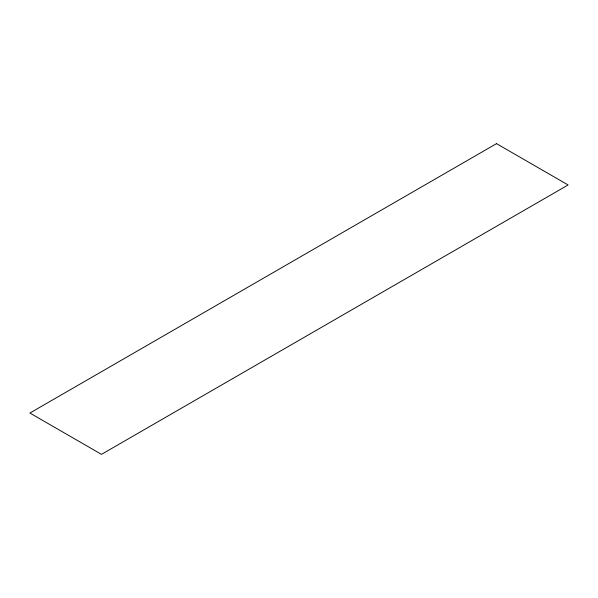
<?xml version="1.0" encoding="UTF-8"?>
<svg xmlns="http://www.w3.org/2000/svg" width="598" height="598" viewBox="0 0 598 598"><rect width="100%" height="100%" fill="white"/><g stroke="black" fill="none" stroke-linecap="round" stroke-linejoin="round"><path stroke-width="0.9" d="M496.519 143.64L29.9 413.039L101.481 454.36L568.1 184.961L496.519 143.64"/></g></svg>
